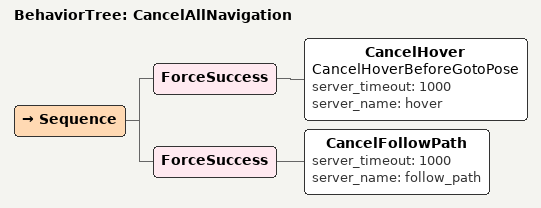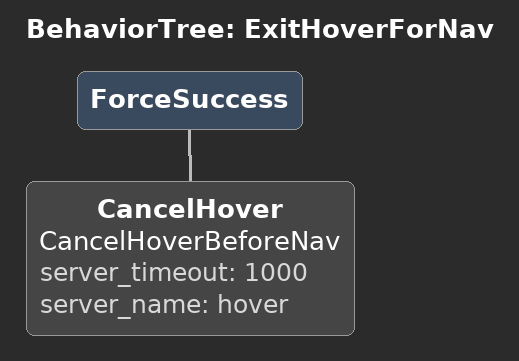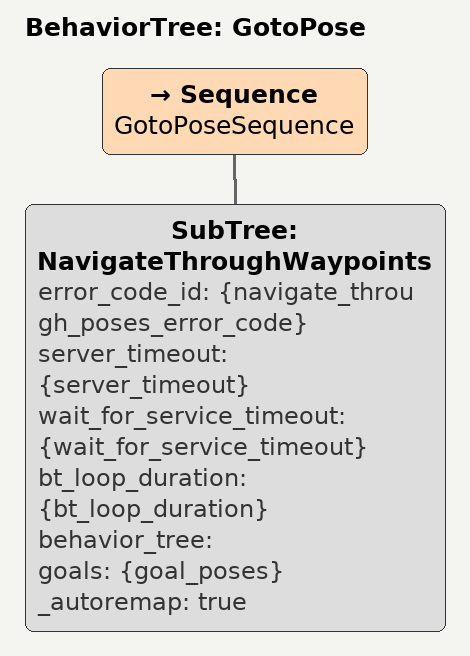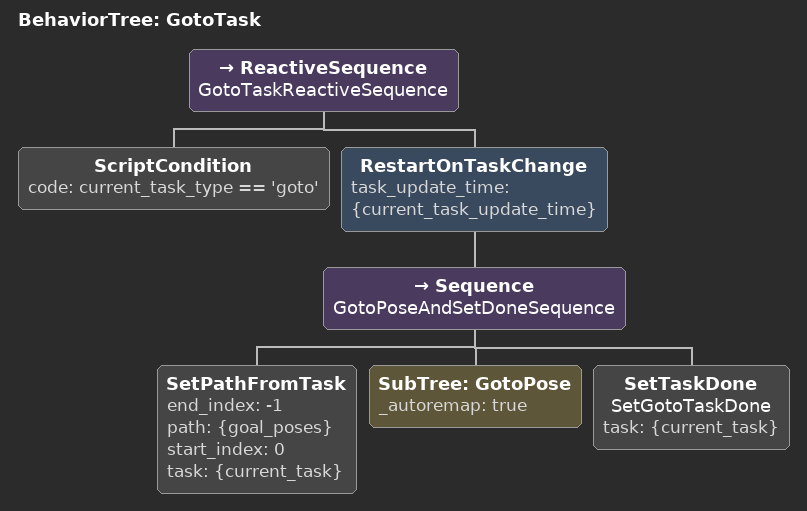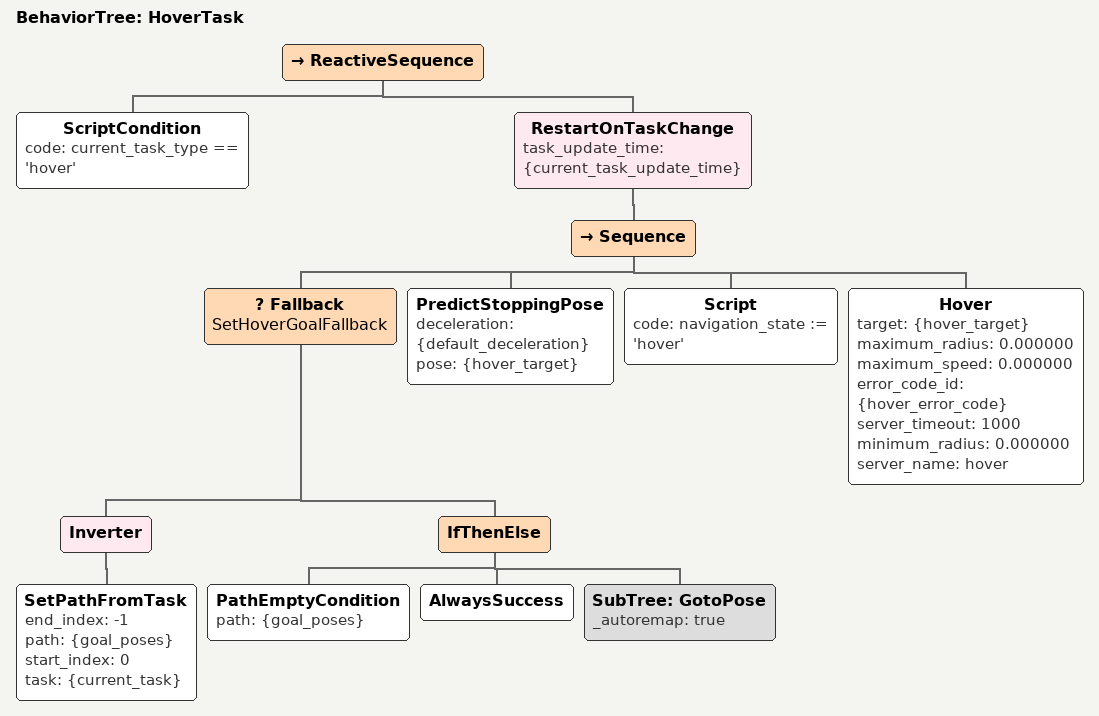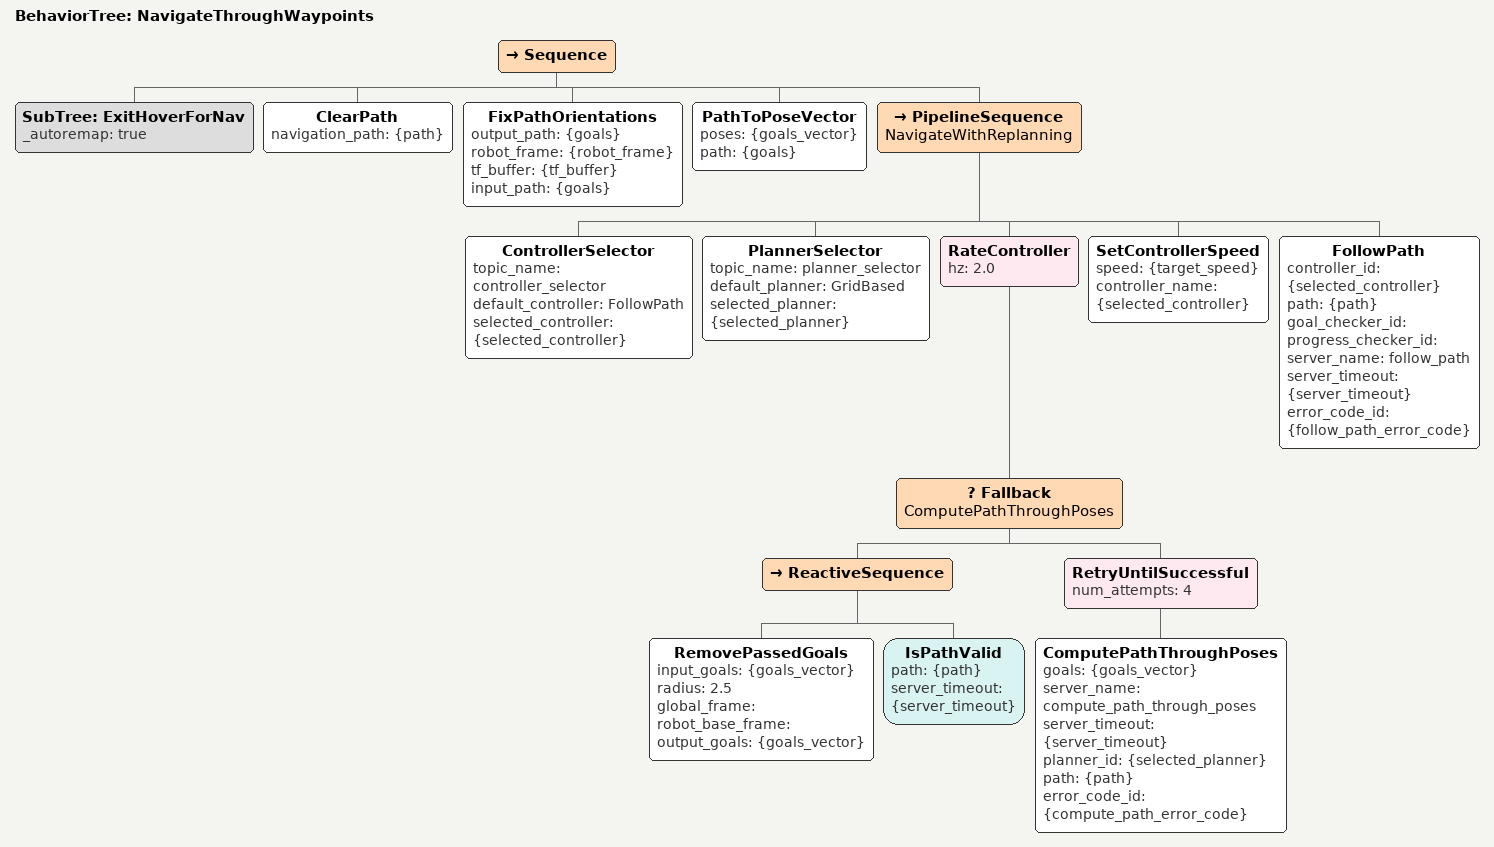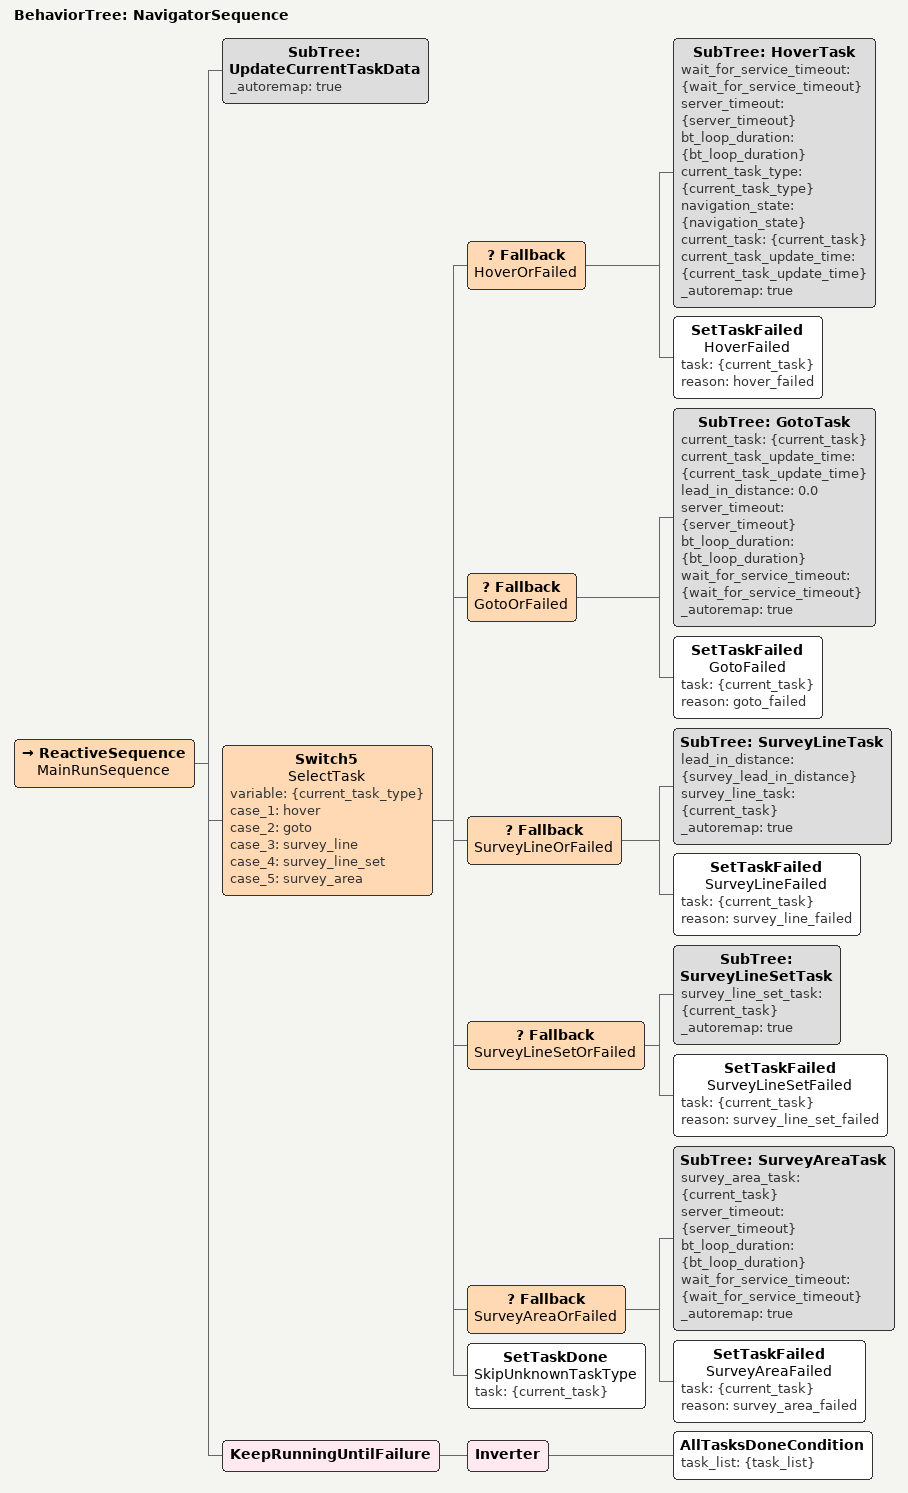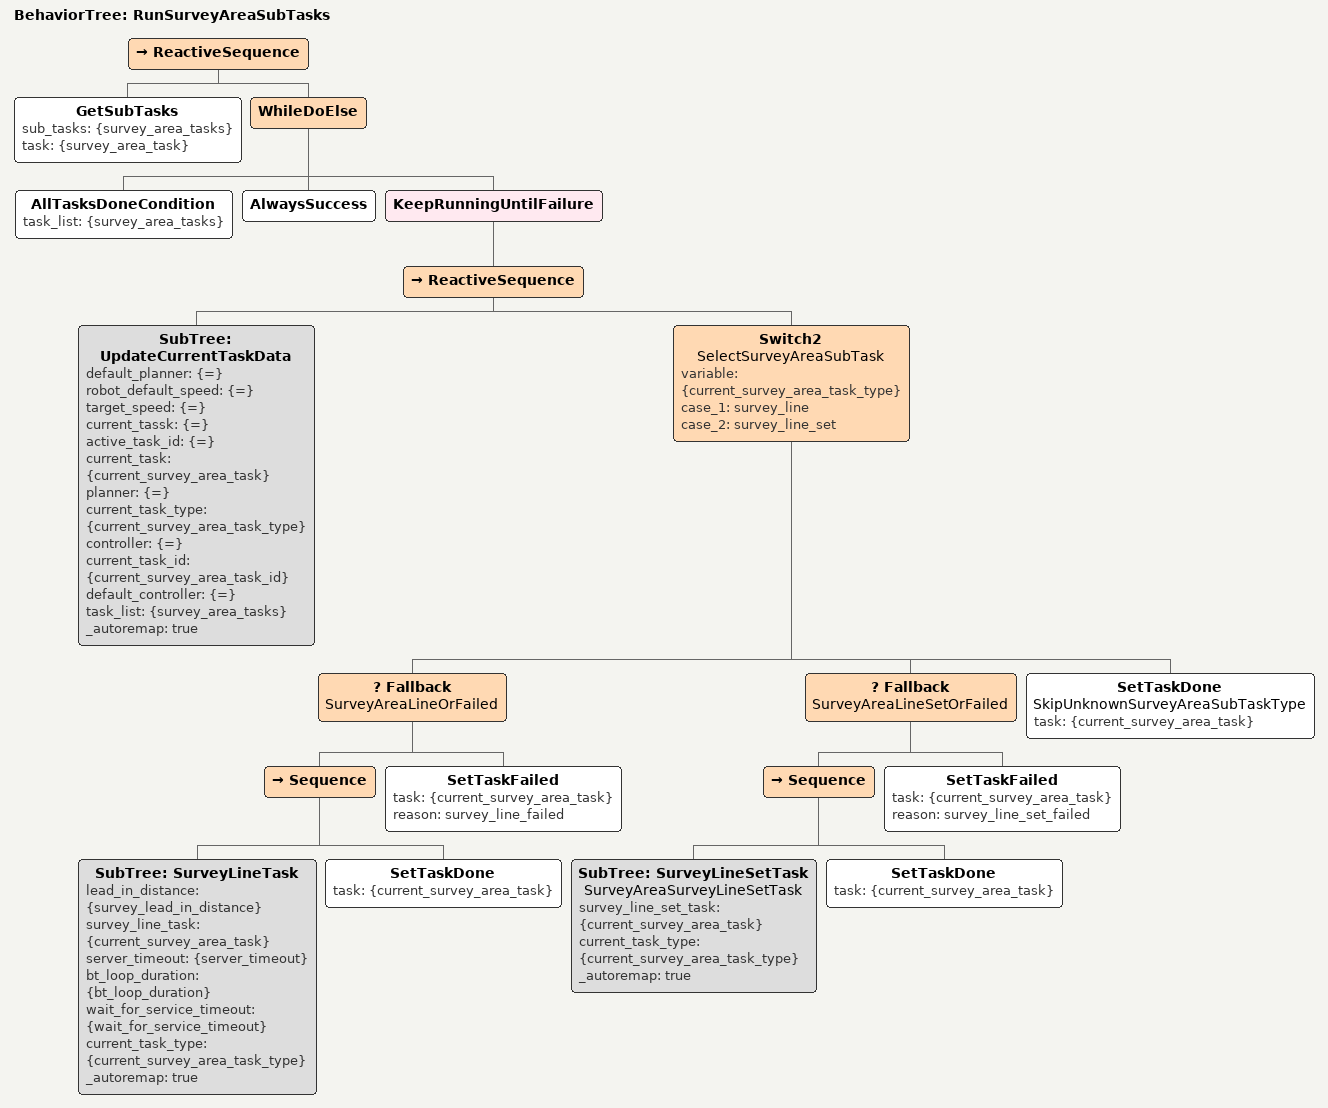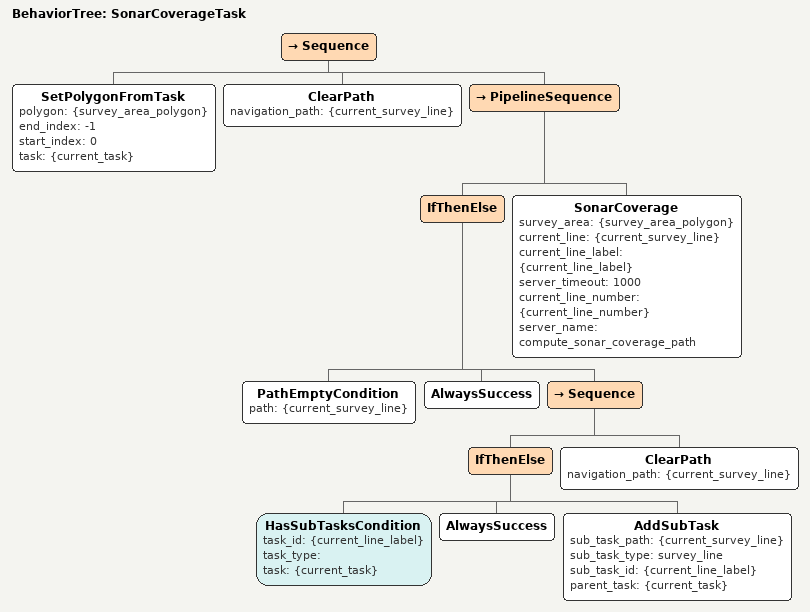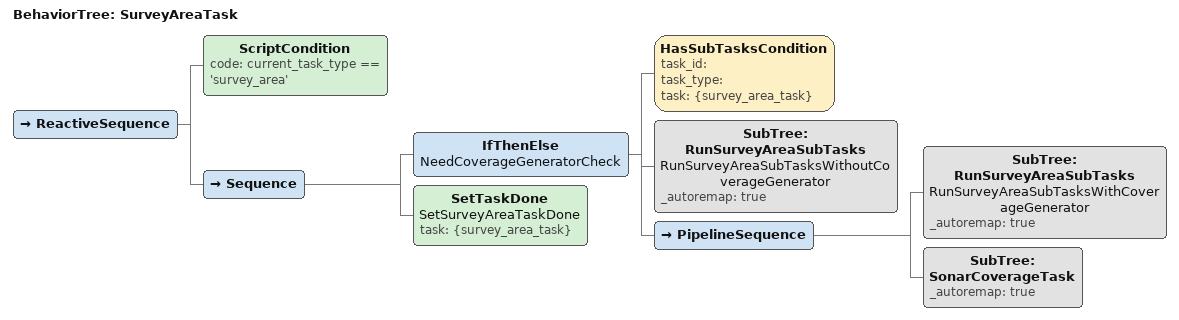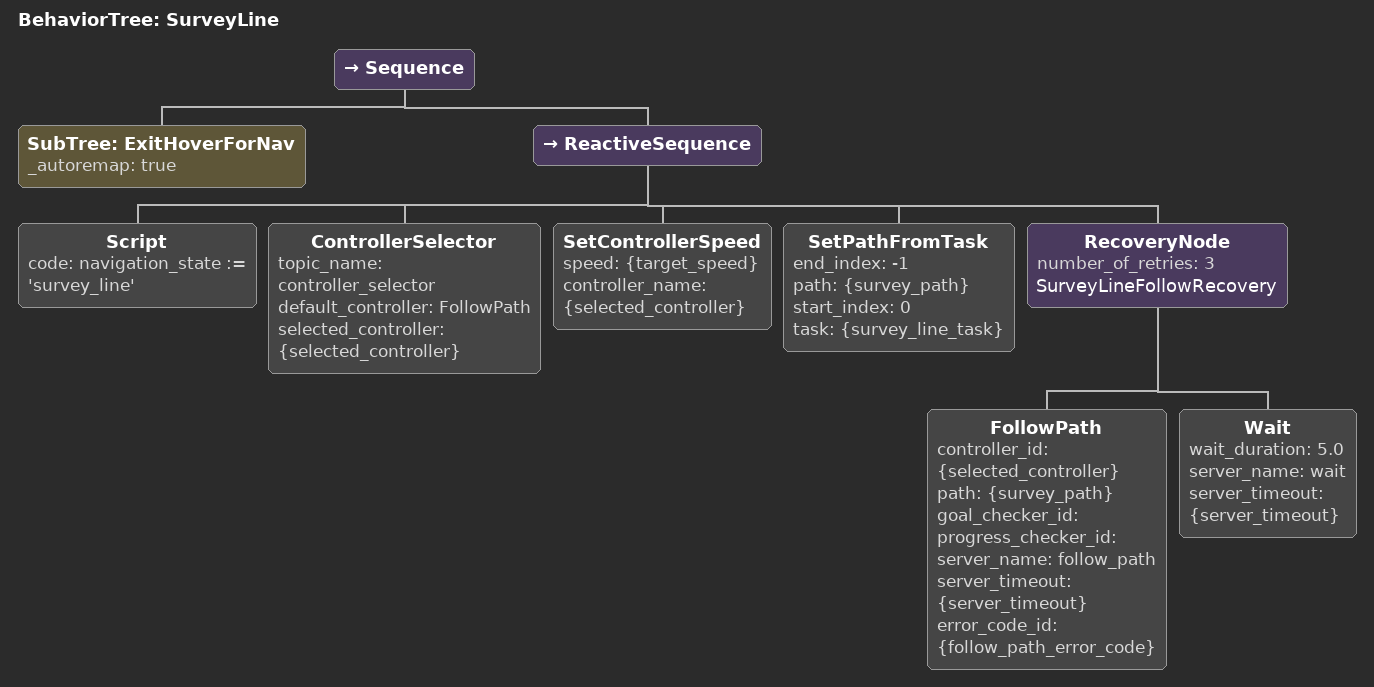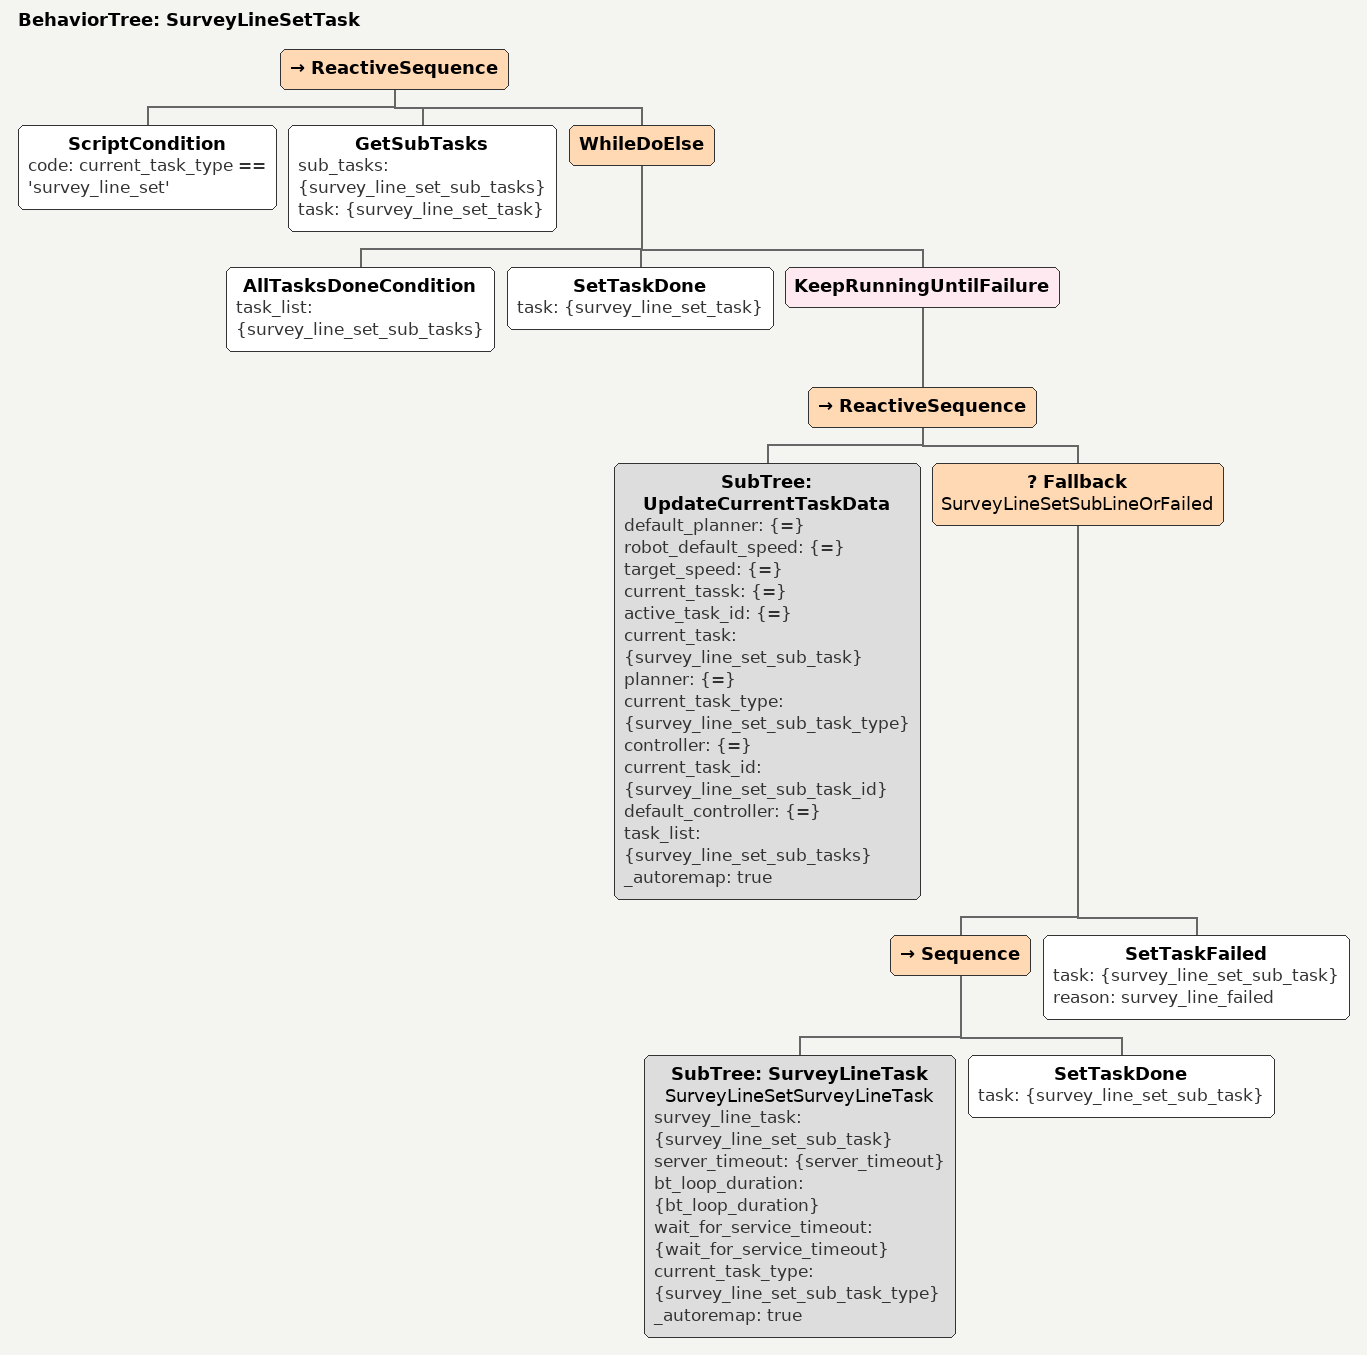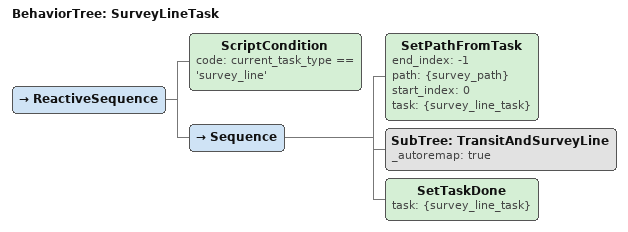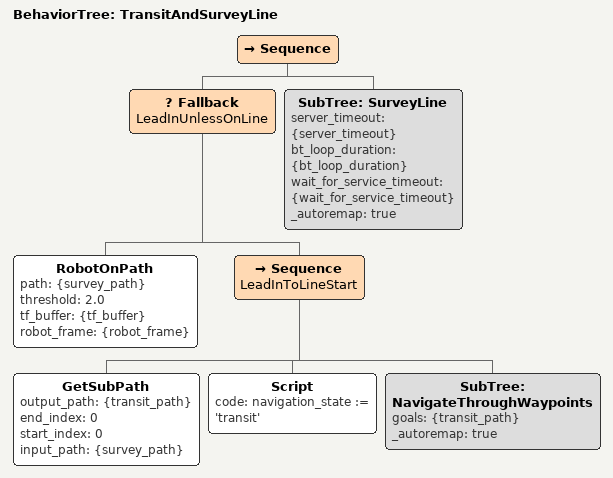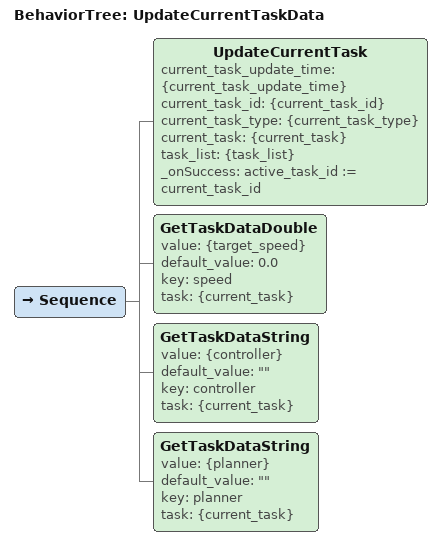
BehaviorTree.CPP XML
<?xml version="1.0" encoding="UTF-8"?>
<root BTCPP_format="4"
      main_tree_to_execute="NavigatorSequence">
  <BehaviorTree ID="CancelAllNavigation">
    <Sequence>
      <ForceSuccess>
        <CancelHover name="CancelHoverBeforeGotoPose"
                     server_timeout="1000"
                     server_name="hover"/>
      </ForceSuccess>
      <ForceSuccess>
        <CancelFollowPath server_timeout="1000"
                          server_name="follow_path"/>
      </ForceSuccess>
    </Sequence>
  </BehaviorTree>

  <BehaviorTree ID="ExitHoverForNav">
    <ForceSuccess>
      <CancelHover name="CancelHoverBeforeNav"
                   server_timeout="1000"
                   server_name="hover"/>
    </ForceSuccess>
  </BehaviorTree>

  <BehaviorTree ID="GotoPose">
    <Sequence name="GotoPoseSequence">
      <SubTree ID="NavigateThroughWaypoints"
               error_code_id="{navigate_through_poses_error_code}"
               server_timeout="{server_timeout}"
               wait_for_service_timeout="{wait_for_service_timeout}"
               bt_loop_duration="{bt_loop_duration}"
               behavior_tree=""
               goals="{goal_poses}"
               _autoremap="true"/>
    </Sequence>
  </BehaviorTree>

  <BehaviorTree ID="GotoTask">
    <ReactiveSequence name="GotoTaskReactiveSequence">
      <ScriptCondition code="current_task_type == &apos;goto&apos;"/>
      <RestartOnTaskChange task_update_time="{current_task_update_time}">
        <Sequence name="GotoPoseAndSetDoneSequence">
          <SetPathFromTask end_index="-1"
                           path="{goal_poses}"
                           start_index="0"
                           task="{current_task}"/>
          <SubTree ID="GotoPose"
                   _autoremap="true"/>
          <SetTaskDone name="SetGotoTaskDone"
                       task="{current_task}"/>
        </Sequence>
      </RestartOnTaskChange>
    </ReactiveSequence>
  </BehaviorTree>

  <BehaviorTree ID="HoverTask">
    <ReactiveSequence>
      <ScriptCondition code="current_task_type == &apos;hover&apos;"/>
      <RestartOnTaskChange task_update_time="{current_task_update_time}">
        <Sequence>
          <Fallback name="SetHoverGoalFallback">
            <Inverter>
              <SetPathFromTask end_index="-1"
                               path="{goal_poses}"
                               start_index="0"
                               task="{current_task}"/>
            </Inverter>
            <IfThenElse>
              <PathEmptyCondition path="{goal_poses}"/>
              <AlwaysSuccess/>
              <SubTree ID="GotoPose"
                       _autoremap="true"/>
            </IfThenElse>
          </Fallback>
          <PredictStoppingPose deceleration="{default_deceleration}"
                               pose="{hover_target}"/>
          <Script code="navigation_state := &apos;hover&apos;"/>
          <Hover target="{hover_target}"
                 maximum_radius="0.000000"
                 maximum_speed="0.000000"
                 error_code_id="{hover_error_code}"
                 server_timeout="1000"
                 minimum_radius="0.000000"
                 server_name="hover"/>
        </Sequence>
      </RestartOnTaskChange>
    </ReactiveSequence>
  </BehaviorTree>

  <BehaviorTree ID="NavigateThroughWaypoints">
    <Sequence>
      <SubTree ID="ExitHoverForNav"
               _autoremap="true"/>
      <ClearPath navigation_path="{path}"/>
      <FixPathOrientations output_path="{goals}"
                           robot_frame="{robot_frame}"
                           tf_buffer="{tf_buffer}"
                           input_path="{goals}"/>
      <PathToPoseVector poses="{goals_vector}"
                        path="{goals}"/>
      <PipelineSequence name="NavigateWithReplanning">
        <ControllerSelector topic_name="controller_selector"
                            default_controller="FollowPath"
                            selected_controller="{selected_controller}"/>
        <PlannerSelector topic_name="planner_selector"
                         default_planner="GridBased"
                         selected_planner="{selected_planner}"/>
        <RateController hz="2.0">
          <Fallback name="ComputePathThroughPoses">
            <ReactiveSequence>
              <RemovePassedGoals input_goals="{goals_vector}"
                                 radius="2.5"
                                 global_frame=""
                                 robot_base_frame=""
                                 output_goals="{goals_vector}"/>
              <IsPathValid path="{path}"
                           server_timeout="{server_timeout}"/>
            </ReactiveSequence>
            <RetryUntilSuccessful num_attempts="4">
              <ComputePathThroughPoses goals="{goals_vector}"
                                       server_name="compute_path_through_poses"
                                       server_timeout="{server_timeout}"
                                       planner_id="{selected_planner}"
                                       path="{path}"
                                       error_code_id="{compute_path_error_code}"/>
            </RetryUntilSuccessful>
          </Fallback>
        </RateController>
        <SetControllerSpeed speed="{target_speed}"
                            controller_name="{selected_controller}"/>
        <FollowPath controller_id="{selected_controller}"
                    path="{path}"
                    goal_checker_id=""
                    progress_checker_id=""
                    server_name="follow_path"
                    server_timeout="{server_timeout}"
                    error_code_id="{follow_path_error_code}"/>
      </PipelineSequence>
    </Sequence>
  </BehaviorTree>

  <BehaviorTree ID="NavigatorSequence">
    <ReactiveSequence name="MainRunSequence">
      <SubTree ID="UpdateCurrentTaskData"
               _autoremap="true"/>
      <Switch5 name="SelectTask"
               variable="{current_task_type}"
               case_1="hover"
               case_2="goto"
               case_3="survey_line"
               case_4="survey_line_set"
               case_5="survey_area">
        <Fallback name="HoverOrFailed">
          <SubTree ID="HoverTask"
                   wait_for_service_timeout="{wait_for_service_timeout}"
                   server_timeout="{server_timeout}"
                   bt_loop_duration="{bt_loop_duration}"
                   current_task_type="{current_task_type}"
                   navigation_state="{navigation_state}"
                   current_task="{current_task}"
                   current_task_update_time="{current_task_update_time}"
                   _autoremap="true"/>
          <SetTaskFailed name="HoverFailed" task="{current_task}" reason="hover_failed"/>
        </Fallback>
        <Fallback name="GotoOrFailed">
          <SubTree ID="GotoTask"
                   current_task="{current_task}"
                   current_task_update_time="{current_task_update_time}"
                   lead_in_distance="0.0"
                   server_timeout="{server_timeout}"
                   bt_loop_duration="{bt_loop_duration}"
                   wait_for_service_timeout="{wait_for_service_timeout}"
                   _autoremap="true"/>
          <SetTaskFailed name="GotoFailed" task="{current_task}" reason="goto_failed"/>
        </Fallback>
        <Fallback name="SurveyLineOrFailed">
          <SubTree ID="SurveyLineTask"
                   lead_in_distance="{survey_lead_in_distance}"
                   survey_line_task="{current_task}"
                   _autoremap="true"/>
          <SetTaskFailed name="SurveyLineFailed" task="{current_task}" reason="survey_line_failed"/>
        </Fallback>
        <Fallback name="SurveyLineSetOrFailed">
          <SubTree ID="SurveyLineSetTask"
                   survey_line_set_task="{current_task}"
                   _autoremap="true"/>
          <SetTaskFailed name="SurveyLineSetFailed" task="{current_task}" reason="survey_line_set_failed"/>
        </Fallback>
        <Fallback name="SurveyAreaOrFailed">
          <SubTree ID="SurveyAreaTask"
                   survey_area_task="{current_task}"
                   server_timeout="{server_timeout}"
                   bt_loop_duration="{bt_loop_duration}"
                   wait_for_service_timeout="{wait_for_service_timeout}"
                   _autoremap="true"/>
          <SetTaskFailed name="SurveyAreaFailed" task="{current_task}" reason="survey_area_failed"/>
        </Fallback>
        <SetTaskDone name="SkipUnknownTaskType"
                     task="{current_task}"/>
      </Switch5>
      <KeepRunningUntilFailure>
        <Inverter>
          <AllTasksDoneCondition task_list="{task_list}"/>
        </Inverter>
      </KeepRunningUntilFailure>
    </ReactiveSequence>
  </BehaviorTree>

  <BehaviorTree ID="RunSurveyAreaSubTasks">
    <ReactiveSequence>
      <GetSubTasks sub_tasks="{survey_area_tasks}"
                   task="{survey_area_task}"/>
      <WhileDoElse>
        <AllTasksDoneCondition task_list="{survey_area_tasks}"/>
        <AlwaysSuccess/>
        <KeepRunningUntilFailure>
          <ReactiveSequence>
            <SubTree ID="UpdateCurrentTaskData"
                     default_planner="{=}"
                     robot_default_speed="{=}"
                     target_speed="{=}"
                     current_tassk="{=}"
                     active_task_id="{=}"
                     current_task="{current_survey_area_task}"
                     planner="{=}"
                     current_task_type="{current_survey_area_task_type}"
                     controller="{=}"
                     current_task_id="{current_survey_area_task_id}"
                     default_controller="{=}"
                     task_list="{survey_area_tasks}"
                     _autoremap="true"/>
            <Switch2 name="SelectSurveyAreaSubTask"
                     variable="{current_survey_area_task_type}"
                     case_1="survey_line"
                     case_2="survey_line_set">
              <Fallback name="SurveyAreaLineOrFailed">
                <Sequence>
                  <SubTree ID="SurveyLineTask"
                           lead_in_distance="{survey_lead_in_distance}"
                           survey_line_task="{current_survey_area_task}"
                           server_timeout="{server_timeout}"
                           bt_loop_duration="{bt_loop_duration}"
                           wait_for_service_timeout="{wait_for_service_timeout}"
                           current_task_type="{current_survey_area_task_type}"
                           _autoremap="true"/>
                  <SetTaskDone task="{current_survey_area_task}"/>
                </Sequence>
                <SetTaskFailed task="{current_survey_area_task}" reason="survey_line_failed"/>
              </Fallback>
              <Fallback name="SurveyAreaLineSetOrFailed">
                <Sequence>
                  <SubTree ID="SurveyLineSetTask"
                           name="SurveyAreaSurveyLineSetTask"
                           survey_line_set_task="{current_survey_area_task}"
                           current_task_type="{current_survey_area_task_type}"
                           _autoremap="true"/>
                  <SetTaskDone task="{current_survey_area_task}"/>
                </Sequence>
                <SetTaskFailed task="{current_survey_area_task}" reason="survey_line_set_failed"/>
              </Fallback>
              <SetTaskDone name="SkipUnknownSurveyAreaSubTaskType"
                           task="{current_survey_area_task}"/>
            </Switch2>
          </ReactiveSequence>
        </KeepRunningUntilFailure>
      </WhileDoElse>
    </ReactiveSequence>
  </BehaviorTree>

  <BehaviorTree ID="SonarCoverageTask">
    <Sequence>
      <SetPolygonFromTask polygon="{survey_area_polygon}"
                          end_index="-1"
                          start_index="0"
                          task="{current_task}"/>
      <ClearPath navigation_path="{current_survey_line}"/>
      <PipelineSequence>
        <IfThenElse>
          <PathEmptyCondition path="{current_survey_line}"/>
          <AlwaysSuccess/>
          <Sequence>
            <IfThenElse>
              <HasSubTasksCondition task_id="{current_line_label}"
                                    task_type=""
                                    task="{current_task}"/>
              <AlwaysSuccess/>
              <AddSubTask sub_task_path="{current_survey_line}"
                          sub_task_type="survey_line"
                          sub_task_id="{current_line_label}"
                          parent_task="{current_task}"/>
            </IfThenElse>
            <ClearPath navigation_path="{current_survey_line}"/>
          </Sequence>
        </IfThenElse>
        <SonarCoverage survey_area="{survey_area_polygon}"
                       current_line="{current_survey_line}"
                       current_line_label="{current_line_label}"
                       server_timeout="1000"
                       current_line_number="{current_line_number}"
                       server_name="compute_sonar_coverage_path"/>
      </PipelineSequence>
    </Sequence>
  </BehaviorTree>

  <BehaviorTree ID="SurveyAreaTask">
    <ReactiveSequence>
      <ScriptCondition code="current_task_type == &apos;survey_area&apos;"/>
      <Sequence>
        <IfThenElse name="NeedCoverageGeneratorCheck">
          <HasSubTasksCondition task_id=""
                                task_type=""
                                task="{survey_area_task}"/>
          <SubTree ID="RunSurveyAreaSubTasks"
                   name="RunSurveyAreaSubTasksWithoutCoverageGenerator"
                   _autoremap="true"/>
          <PipelineSequence>
            <SubTree ID="RunSurveyAreaSubTasks"
                     name="RunSurveyAreaSubTasksWithCoverageGenerator"
                     _autoremap="true"/>
            <SubTree ID="SonarCoverageTask"
                     _autoremap="true"/>
          </PipelineSequence>
        </IfThenElse>
        <SetTaskDone name="SetSurveyAreaTaskDone"
                     task="{survey_area_task}"/>
      </Sequence>
    </ReactiveSequence>
  </BehaviorTree>

  <BehaviorTree ID="SurveyLine">
    <Sequence>
      <SubTree ID="ExitHoverForNav"
               _autoremap="true"/>
      <ReactiveSequence>
        <Script code="navigation_state := &apos;survey_line&apos;"/>
        <ControllerSelector topic_name="controller_selector"
                            default_controller="FollowPath"
                            selected_controller="{selected_controller}"/>
        <SetControllerSpeed speed="{target_speed}"
                            controller_name="{selected_controller}"/>
        <SetPathFromTask end_index="-1"
                         path="{survey_path}"
                         start_index="0"
                         task="{survey_line_task}"/>
        <RecoveryNode number_of_retries="3"
                      name="SurveyLineFollowRecovery">
          <FollowPath controller_id="{selected_controller}"
                      path="{survey_path}"
                      goal_checker_id=""
                      progress_checker_id=""
                      server_name="follow_path"
                      server_timeout="{server_timeout}"
                      error_code_id="{follow_path_error_code}"/>
          <Wait wait_duration="5.0"
                server_name="wait"
                server_timeout="{server_timeout}"/>
        </RecoveryNode>
      </ReactiveSequence>
    </Sequence>
  </BehaviorTree>

  <BehaviorTree ID="SurveyLineSetTask">
    <ReactiveSequence>
      <ScriptCondition code="current_task_type == &apos;survey_line_set&apos;"/>
      <GetSubTasks sub_tasks="{survey_line_set_sub_tasks}"
                   task="{survey_line_set_task}"/>
      <WhileDoElse>
        <AllTasksDoneCondition task_list="{survey_line_set_sub_tasks}"/>
        <SetTaskDone task="{survey_line_set_task}"/>
        <KeepRunningUntilFailure>
          <ReactiveSequence>
            <SubTree ID="UpdateCurrentTaskData"
                     default_planner="{=}"
                     robot_default_speed="{=}"
                     target_speed="{=}"
                     current_tassk="{=}"
                     active_task_id="{=}"
                     current_task="{survey_line_set_sub_task}"
                     planner="{=}"
                     current_task_type="{survey_line_set_sub_task_type}"
                     controller="{=}"
                     current_task_id="{survey_line_set_sub_task_id}"
                     default_controller="{=}"
                     task_list="{survey_line_set_sub_tasks}"
                     _autoremap="true"/>
            <Fallback name="SurveyLineSetSubLineOrFailed">
              <Sequence>
                <SubTree ID="SurveyLineTask"
                         name="SurveyLineSetSurveyLineTask"
                         survey_line_task="{survey_line_set_sub_task}"
                         server_timeout="{server_timeout}"
                         bt_loop_duration="{bt_loop_duration}"
                         wait_for_service_timeout="{wait_for_service_timeout}"
                         current_task_type="{survey_line_set_sub_task_type}"
                         _autoremap="true"/>
                <SetTaskDone task="{survey_line_set_sub_task}"/>
              </Sequence>
              <SetTaskFailed task="{survey_line_set_sub_task}" reason="survey_line_failed"/>
            </Fallback>
          </ReactiveSequence>
        </KeepRunningUntilFailure>
      </WhileDoElse>
    </ReactiveSequence>
  </BehaviorTree>

  <BehaviorTree ID="SurveyLineTask">
    <ReactiveSequence>
      <ScriptCondition code="current_task_type == &apos;survey_line&apos;"/>
      <Sequence>
        <SetPathFromTask end_index="-1"
                         path="{survey_path}"
                         start_index="0"
                         task="{survey_line_task}"/>
        <SubTree ID="TransitAndSurveyLine"
                 _autoremap="true"/>
        <SetTaskDone task="{survey_line_task}"/>
      </Sequence>
    </ReactiveSequence>
  </BehaviorTree>

  <BehaviorTree ID="TransitAndSurveyLine">
    <Sequence>
      <Fallback name="LeadInUnlessOnLine">
        <RobotOnPath path="{survey_path}"
                     threshold="2.0"
                     tf_buffer="{tf_buffer}"
                     robot_frame="{robot_frame}"/>
        <Sequence name="LeadInToLineStart">
          <GetSubPath output_path="{transit_path}"
                      end_index="0"
                      start_index="0"
                      input_path="{survey_path}"/>
          <Script code="navigation_state := &apos;transit&apos;"/>
          <SubTree ID="NavigateThroughWaypoints"
                   goals="{transit_path}"
                   _autoremap="true"/>
        </Sequence>
      </Fallback>
      <SubTree ID="SurveyLine"
               server_timeout="{server_timeout}"
               bt_loop_duration="{bt_loop_duration}"
               wait_for_service_timeout="{wait_for_service_timeout}"
               _autoremap="true"/>
    </Sequence>
  </BehaviorTree>

  <BehaviorTree ID="UpdateCurrentTaskData">
    <Sequence>
      <UpdateCurrentTask current_task_update_time="{current_task_update_time}"
                         current_task_id="{current_task_id}"
                         current_task_type="{current_task_type}"
                         current_task="{current_task}"
                         task_list="{task_list}"
                         _onSuccess="active_task_id := current_task_id"/>
      <GetTaskDataDouble value="{target_speed}"
                         default_value="0.0"
                         key="speed"
                         task="{current_task}"/>
      <GetTaskDataString value="{controller}"
                         default_value="&quot;&quot;"
                         key="controller"
                         task="{current_task}"/>
      <GetTaskDataString value="{planner}"
                         default_value="&quot;&quot;"
                         key="planner"
                         task="{current_task}"/>
    </Sequence>
  </BehaviorTree>

</root>
